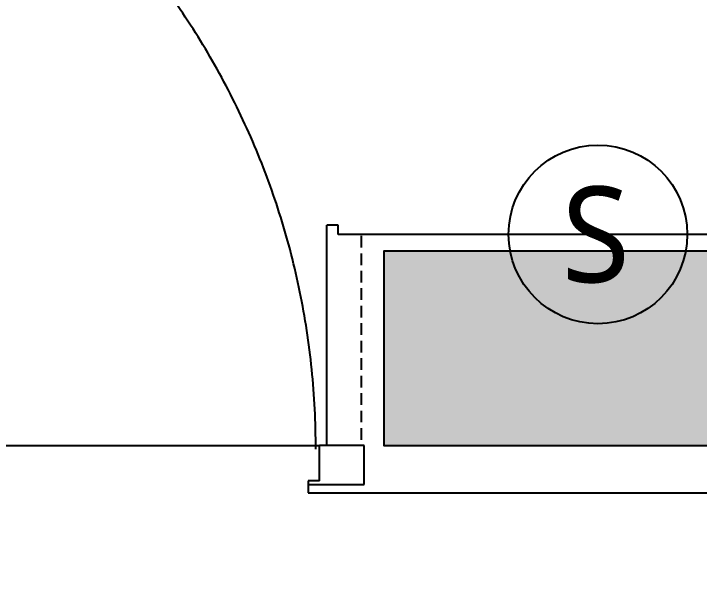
# Model space of a CAD drawing. Header units: millimetres. Extents: x 0 to 460316, y -63250 to 103204.
# Drawn here: x 64340 to 65075, y 31811 to 32418 of the extents above; entities that cross this region are included whole.
import ezdxf

# ---------------------------------------------------------------- set-up
doc = ezdxf.new("R2010")
doc.units = ezdxf.units.MM
doc.header["$LTSCALE"] = 25
doc.linetypes.add('ACAD_ISO05W100', pattern=[33, 24, -3, 0, -3, 0, -3])
doc.linetypes.add('DASHED', pattern=[0.75, 0.5, -0.25])
for name, color, linetype in [('2-con', 2, 'Continuous'), ('ac-door', 30, 'Continuous'), ('ac-Ref', 8, 'Continuous'), ('ac-wall', 241, 'Continuous'), ('ac-wall-fin', 3, 'Continuous'), ('설비', 140, 'Continuous')]:
    doc.layers.add(name, color=color, linetype=linetype)
doc.styles.add('코레일둥고', font='Korail_Round_Gothic_Medium.ttf')

# ---------------------------------------------------------------- blocks, each defined once
blk = doc.blocks.new('SW')
at = {"layer": '설비', "color": 140}
blk.add_circle((11533254.1, -14277699.4), 184, dxfattribs=at)
at = {"layer": '설비', "color": 140, "insert": (11533320, -14277600.8), "char_height": 197.143, "width": 314.327, "attachment_point": 3, "style": '코레일둥고'}
blk.add_mtext('{\\fMalgun Gothic|b0|i0|c129|p50;S}', dxfattribs=at)

msp = doc.modelspace()

# ---------------------------------------------------------------- hatches: boundary and pattern name
at = {"layer": 'ac-Ref'}
h = msp.add_hatch(color=256, dxfattribs=at)
h.dxf.hatch_style = 1
h.paths.add_polyline_path([(63806.86, 35328.4), (63261.86, 35328.4), (63261.86, 36338.4), (63826.86, 36338.4), (63826.86, 36538.4), (63061.86, 36538.4), (63061.86, 35128.4), (63536.86, 35128.4), (63536.86, 31955.09), (63806.86, 31955.09)])
h.paths.add_polyline_path([(66696.86, 34495.09), (66696.86, 36740.09), (66466.86, 36740.09), (66466.86, 36338.4), (66506.86, 36338.4), (66506.86, 32163.4), (64736.86, 32163.4), (64736.86, 31955.09), (66696.86, 31955.09)])
h.paths.add_polyline_path([(70674.86, 34368.09), (70941.86, 34368.09), (70941.86, 34568.98), (70676.86, 34568.98), (70676.86, 35340.09), (69808.86, 35340.09), (69808.86, 35140.09), (70498.86, 35140.09), (70498.86, 32165.09), (69686.86, 32165.09), (69686.86, 32030.09), (70681.86, 32030.09), (70681.86, 32230.09), (70674.86, 32230.09)])
h.paths.add_polyline_path([(72441.86, 36595.09), (71466.86, 36595.09), (71466.86, 36395.09), (72241.86, 36395.09), (72241.86, 35605.09), (71606.86, 35605.09), (71606.86, 34568.98), (71521.86, 34568.98), (71521.86, 34368.09), (72156.86, 34368.09), (72156.86, 32230.09), (72156.86, 32030.09), (72166.86, 32030.09), (72166.86, 27090.09), (71379.86, 27090.09), (71379.86, 26898.09), (72332.86, 26898.09), (72332.86, 25818.09), (71442.86, 25818.09), (71442.86, 25618.09), (72441.86, 25618.09)])
h.paths.add_polyline_path([(68608.86, 35340.09), (68083.86, 35340.09), (68083.86, 34495.09), (68358.86, 34495.09), (68358.86, 35140.09), (68608.86, 35140.09)])
h.paths.add_polyline_path([(70351.86, 30870.09), (69301.86, 30870.09), (69301.86, 30670.09), (70351.86, 30670.09)])
h.paths.add_polyline_path([(68274.86, 30870.09), (68064.86, 30870.09), (68064.86, 26898.09), (68679.86, 26898.09), (68679.86, 27090.09), (68274.86, 27090.09)])
h.paths.add_polyline_path([(68354.86, 25818.09), (68154.86, 25818.09), (68154.86, 25248.09), (68354.86, 25248.09)])
h.paths.add_polyline_path([(63634.86, 26918.09), (64264.86, 26918.09), (64264.86, 27118.09), (63546.86, 27118.09), (63546.86, 30573.09), (63356.86, 30573.09), (63356.86, 25633.09), (63341.86, 25633.09), (63341.86, 25433.09), (63434.86, 25433.09), (63434.86, 25248.09), (64354.86, 25248.09), (64354.86, 25448.09), (63634.86, 25448.09)])
h.paths.add_polyline_path([(60341.86, 30373.09), (62426.86, 30373.09), (62426.86, 30573.09), (60376.86, 30573.09), (60376.86, 32738.09), (61976.86, 32738.09), (61976.86, 31338.09), (62176.86, 31338.09), (62176.86, 33335.09), (62596.86, 33335.09), (62596.86, 33535.09), (61976.86, 33535.09), (61976.86, 32908.09), (60141.86, 32908.09), (60141.86, 25433.09), (60761.86, 25433.09), (60761.86, 25633.09), (60341.86, 25633.09)])

# ---------------------------------------------------------------- linework, layer by layer
at = {"layer": '2-con'}
msp.add_lwpolyline([(66696.86, 36740.09), (66466.86, 36740.09), (66466.86, 36338.4), (66506.86, 36338.4), (66506.86, 32163.4), (64736.86, 32163.4), (64736.86, 31955.09), (66696.86, 31955.09), (66696.86, 34495.09)], close=True, dxfattribs=at)
at = {"layer": 'ac-door'}
for p, q in [((64668.02, 31917.09), (64668.02, 31955.09)), ((64715.86, 31955.09), (64668.02, 31955.09)), ((64715.86, 31913.09), (64715.86, 31955.09)), ((64668.02, 31917.09), (64656.02, 31917.09)), ((64656.02, 31917.09), (64656.02, 31913.09)), ((64656.02, 31913.09), (64715.86, 31913.09))]:
    msp.add_line(p, q, dxfattribs=at)
at = {"layer": 'ac-Ref'}
msp.add_line((63823.86, 31955.09), (64668.02, 31955.09), dxfattribs=at)
at = {"layer": 'ac-Ref', "linetype": 'ACAD_ISO05W100'}
msp.add_arc((63827.86, 31951.09), 836.16, 0, 90, dxfattribs=at)
at = {"layer": 'ac-wall', "linetype": 'DASHED'}
msp.add_line((64712.94, 31961.09), (64712.94, 32181.4), dxfattribs=at)
at = {"layer": 'ac-wall-fin'}
for p, q in [((64688.02, 32191.4), (64676.02, 32191.4)), ((64676.02, 31955.09), (64676.02, 32191.4)), ((64688.02, 32181.4), (64688.02, 32191.4)), ((66451.86, 32181.4), (64688.02, 32181.4)), ((64656.02, 31913.09), (64656.02, 31904.09)), ((64656.02, 31904.09), (66746.86, 31904.09))]:
    msp.add_line(p, q, dxfattribs=at)

# ---------------------------------------------------------------- block references
at = {"layer": '설비', "color": 140, "xscale": 0.5208333333333334, "yscale": 0.5208333333333334, "zscale": 0.5208333333333334}
msp.add_blockref('SW', (-5941936.4, 7468483.19), dxfattribs=at)

doc.saveas('drawing.dxf')
